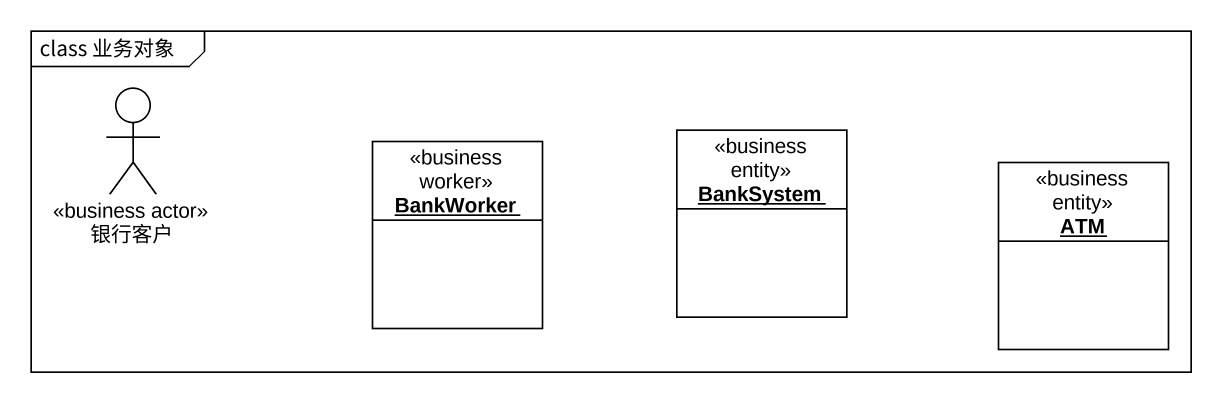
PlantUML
@startuml
mainframe class 业务对象
allowmixing
hide circle
hide empty members
actor 银行客户 <<business actor>>
object BankWorker <<business worker>>
object BankSystem <<business entity>>
object ATM <<business entity>>
@enduml
